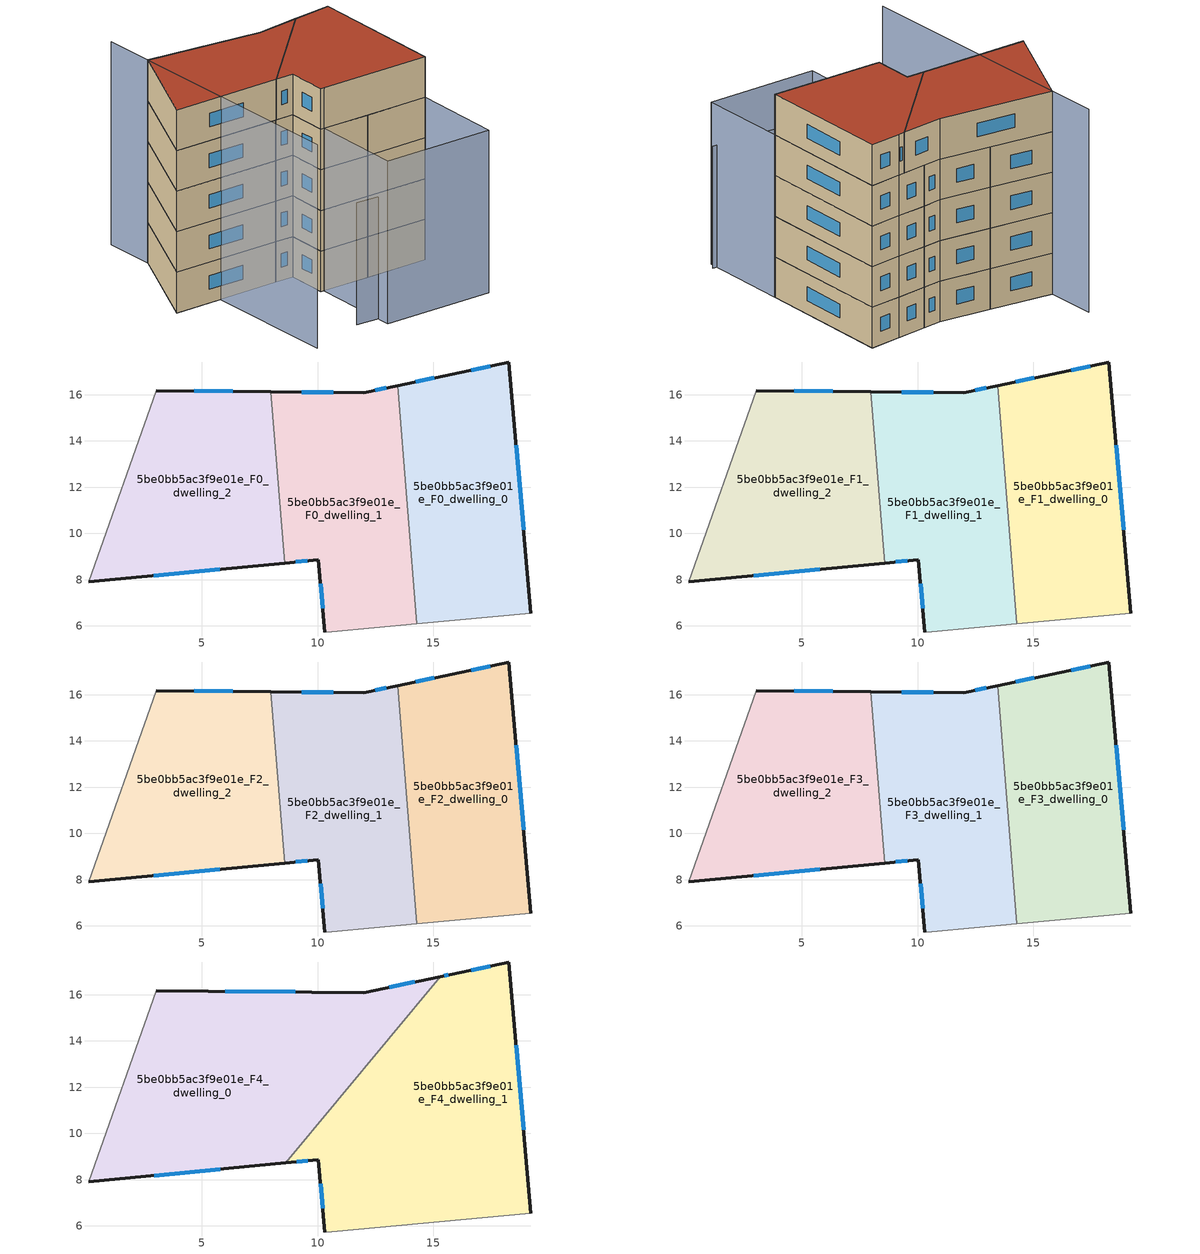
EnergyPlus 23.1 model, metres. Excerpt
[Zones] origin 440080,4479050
5be0bb5ac3f9e01e_F0_dwelling_0
 floor ground (EU_floor_Construction): 19.21,6.56 18.27,17.41 15.82,16.89 13.46,16.39 14.29,6.09 z0
 wall outside (EU_wall_Construction): 13.46,16.39 15.82,16.89 18.27,17.41 19.21,6.56 z0:3
 wall adiabatic (EU_wall_Construction): 19.21,6.56 14.29,6.09 z0:3
 wall to 5be0bb5ac3f9e01e_F0_dwelling_1 (EU_wall_Construction): 14.3,6.09 13.46,16.39 z0:3
 window (EU_Window_Construction): 14.24,16.56 15.04,16.72 / 16.63,17.06 17.46,17.24 / 18.58,13.81 18.9,10.15 z0.99:2.01
5be0bb5ac3f9e01e_F0_dwelling_1
 floor ground (EU_floor_Construction): 14.29,6.09 13.46,16.39 12,16.08 7.97,16.13 8.57,8.72 10.04,8.86 10.32,5.74 10.61,5.75 z0
 wall outside (EU_wall_Construction): 10.32,5.74 10.04,8.86 8.57,8.72 / 7.97,16.13 12,16.08 13.46,16.39 z0:3
 wall adiabatic (EU_wall_Construction): 14.29,6.09 10.61,5.75 10.32,5.74 z0:3
 wall to 5be0bb5ac3f9e01e_F0_dwelling_2 (EU_wall_Construction): 8.57,8.72 7.97,16.13 z0:3
 window (EU_Window_Construction): 10.23,6.77 10.13,7.83 / 9.55,8.82 9.06,8.77 / 9.31,16.11 10.67,16.1 / 12.49,16.19 12.98,16.29 z0.99:2.01
5be0bb5ac3f9e01e_F0_dwelling_2
 floor ground (EU_floor_Construction): 8.57,8.72 7.97,16.13 3.03,16.18 0.11,7.91 z0
 wall outside (EU_wall_Construction): 8.57,8.72 0.11,7.91 / 3.03,16.18 7.97,16.13 z0:3
 wall adiabatic (EU_wall_Construction): 0.11,7.91 3.03,16.18 z0:3
 window (EU_Window_Construction): 5.77,8.45 2.92,8.18 / 4.67,16.16 6.34,16.14 z0.99:2.01
5be0bb5ac3f9e01e_F1_dwelling_0
 floor to 5be0bb5ac3f9e01e_F0_dwelling_0 (EU_floor_Construction): 19.21,6.56 18.27,17.41 15.82,16.89 13.46,16.39 14.29,6.09 z3
 wall outside (EU_wall_Construction): 13.46,16.39 15.82,16.89 18.27,17.41 19.21,6.56 z3:6
 wall adiabatic (EU_wall_Construction): 19.21,6.56 14.29,6.09 z3:6
 wall to 5be0bb5ac3f9e01e_F1_dwelling_1 (EU_wall_Construction): 14.3,6.09 13.46,16.39 z3:6
 window (EU_Window_Construction): 14.24,16.56 15.04,16.72 / 16.63,17.06 17.46,17.24 / 18.58,13.81 18.9,10.15 z3.99:5.01
5be0bb5ac3f9e01e_F1_dwelling_1
 floor to 5be0bb5ac3f9e01e_F0_dwelling_1 (EU_floor_Construction): 14.29,6.09 13.46,16.39 12,16.08 7.97,16.13 8.57,8.72 10.04,8.86 10.32,5.74 10.61,5.75 z3
 wall outside (EU_wall_Construction): 10.32,5.74 10.04,8.86 8.57,8.72 / 7.97,16.13 12,16.08 13.46,16.39 z3:6
 wall adiabatic (EU_wall_Construction): 14.29,6.09 10.61,5.75 10.32,5.74 z3:6
 wall to 5be0bb5ac3f9e01e_F1_dwelling_2 (EU_wall_Construction): 8.57,8.72 7.97,16.13 z3:6
 window (EU_Window_Construction): 10.23,6.77 10.13,7.83 / 9.55,8.82 9.06,8.77 / 9.31,16.11 10.67,16.1 / 12.49,16.19 12.98,16.29 z3.99:5.01
5be0bb5ac3f9e01e_F1_dwelling_2
 floor to 5be0bb5ac3f9e01e_F0_dwelling_2 (EU_floor_Construction): 8.57,8.72 7.97,16.13 3.03,16.18 0.11,7.91 z3
 wall outside (EU_wall_Construction): 8.57,8.72 0.11,7.91 / 3.03,16.18 7.97,16.13 z3:6
 wall adiabatic (EU_wall_Construction): 0.11,7.91 3.03,16.18 z3:6
 window (EU_Window_Construction): 5.77,8.45 2.92,8.18 / 4.67,16.16 6.34,16.14 z3.99:5.01
5be0bb5ac3f9e01e_F2_dwelling_0
 floor to 5be0bb5ac3f9e01e_F1_dwelling_0 (EU_floor_Construction): 19.21,6.56 18.27,17.41 15.82,16.89 13.46,16.39 14.29,6.09 z6
 wall outside (EU_wall_Construction): 13.46,16.39 15.82,16.89 18.27,17.41 19.21,6.56 z6:9
 wall adiabatic (EU_wall_Construction): 19.21,6.56 14.29,6.09 z6:9
 wall to 5be0bb5ac3f9e01e_F2_dwelling_1 (EU_wall_Construction): 14.3,6.09 13.46,16.39 z6:9
 window (EU_Window_Construction): 14.24,16.56 15.04,16.72 / 16.63,17.06 17.46,17.24 / 18.58,13.81 18.9,10.15 z6.99:8.01
5be0bb5ac3f9e01e_F2_dwelling_1
 floor to 5be0bb5ac3f9e01e_F1_dwelling_1 (EU_floor_Construction): 14.29,6.09 13.46,16.39 12,16.08 7.97,16.13 8.57,8.72 10.04,8.86 10.32,5.74 10.61,5.75 z6
 wall outside (EU_wall_Construction): 10.32,5.74 10.04,8.86 8.57,8.72 / 7.97,16.13 12,16.08 13.46,16.39 z6:9
 wall adiabatic (EU_wall_Construction): 14.29,6.09 10.61,5.75 10.32,5.74 z6:9
 wall to 5be0bb5ac3f9e01e_F2_dwelling_2 (EU_wall_Construction): 8.57,8.72 7.97,16.13 z6:9
 window (EU_Window_Construction): 10.23,6.77 10.13,7.83 / 9.55,8.82 9.06,8.77 / 9.31,16.11 10.67,16.1 / 12.49,16.19 12.98,16.29 z6.99:8.01
5be0bb5ac3f9e01e_F2_dwelling_2
 floor to 5be0bb5ac3f9e01e_F1_dwelling_2 (EU_floor_Construction): 8.57,8.72 7.97,16.13 3.03,16.18 0.11,7.91 z6
 wall outside (EU_wall_Construction): 8.57,8.72 0.11,7.91 / 3.03,16.18 7.97,16.13 z6:9
 wall adiabatic (EU_wall_Construction): 0.11,7.91 3.03,16.18 z6:9
 window (EU_Window_Construction): 5.77,8.45 2.92,8.18 / 4.67,16.16 6.34,16.14 z6.99:8.01
5be0bb5ac3f9e01e_F3_dwelling_0
 floor to 5be0bb5ac3f9e01e_F2_dwelling_0 (EU_floor_Construction): 19.21,6.56 18.27,17.41 15.82,16.89 13.46,16.39 14.29,6.09 z9
 wall outside (EU_wall_Construction): 13.46,16.39 15.82,16.89 18.27,17.41 19.21,6.56 z9:12
 wall adiabatic (EU_wall_Construction): 19.21,6.56 14.29,6.09 z9:12
 wall to 5be0bb5ac3f9e01e_F3_dwelling_1 (EU_wall_Construction): 14.3,6.09 13.46,16.39 z9:12
 window (EU_Window_Construction): 14.24,16.56 15.04,16.72 / 16.63,17.06 17.46,17.24 / 18.58,13.81 18.9,10.15 z9.99:11.01
5be0bb5ac3f9e01e_F3_dwelling_1
 floor to 5be0bb5ac3f9e01e_F2_dwelling_1 (EU_floor_Construction): 14.29,6.09 13.46,16.39 12,16.08 7.97,16.13 8.57,8.72 10.04,8.86 10.32,5.74 10.61,5.75 z9
 wall outside (EU_wall_Construction): 10.32,5.74 10.04,8.86 8.57,8.72 / 7.97,16.13 12,16.08 13.46,16.39 z9:12
 wall adiabatic (EU_wall_Construction): 14.29,6.09 10.61,5.75 10.32,5.74 z9:12
 wall to 5be0bb5ac3f9e01e_F3_dwelling_2 (EU_wall_Construction): 8.57,8.72 7.97,16.13 z9:12
 window (EU_Window_Construction): 10.23,6.77 10.13,7.83 / 9.55,8.82 9.06,8.77 / 9.31,16.11 10.67,16.1 / 12.49,16.19 12.98,16.29 z9.99:11.01
5be0bb5ac3f9e01e_F3_dwelling_2
 floor to 5be0bb5ac3f9e01e_F2_dwelling_2 (EU_floor_Construction): 8.57,8.72 7.97,16.13 3.03,16.18 0.11,7.91 z9
 wall outside (EU_wall_Construction): 8.57,8.72 0.11,7.91 / 3.03,16.18 7.97,16.13 z9:12
 wall adiabatic (EU_wall_Construction): 0.11,7.91 3.03,16.18 z9:12
 window (EU_Window_Construction): 5.77,8.45 2.92,8.18 / 4.67,16.16 6.34,16.14 z9.99:11.01
5be0bb5ac3f9e01e_F4_dwelling_0
 floor to 5be0bb5ac3f9e01e_F3_dwelling_0 (EU_floor_Construction): 13.6,14.72 15.3,16.78 13.46,16.39 z12
 floor to 5be0bb5ac3f9e01e_F3_dwelling_1 (EU_floor_Construction): 8.62,8.73 13.6,14.72 13.46,16.39 12,16.08 7.97,16.13 8.57,8.72 z12
 floor to 5be0bb5ac3f9e01e_F3_dwelling_2 (EU_floor_Construction): 8.57,8.72 7.97,16.13 3.03,16.18 0.11,7.91 z12
 wall outside (EU_wall_Construction): 3.03,16.18 12,16.08 15.3,16.78 / 8.62,8.73 0.11,7.91 z12:15
 wall adiabatic (EU_wall_Construction): 0.11,7.91 3.03,16.18 z12:15
 wall to 5be0bb5ac3f9e01e_F4_dwelling_1 (EU_wall_Construction): 15.3,16.78 8.62,8.73 z12:15
 window (EU_Window_Construction): 6.01,16.15 9.03,16.12 / 13.1,16.31 14.21,16.55 / 5.8,8.46 2.93,8.18 z12.99:14.01
 roof outside (EU_roof_Construction): 15.3,16.78 8.62,8.73 0.11,7.91 3.03,16.18 12,16.08 z15
5be0bb5ac3f9e01e_F4_dwelling_1
 floor to 5be0bb5ac3f9e01e_F3_dwelling_0 (EU_floor_Construction): 19.21,6.56 18.27,17.41 15.82,16.89 15.3,16.78 13.6,14.72 14.29,6.1 z12
 floor to 5be0bb5ac3f9e01e_F3_dwelling_1 (EU_floor_Construction): 14.29,6.1 13.6,14.72 8.62,8.73 10.04,8.86 10.32,5.74 10.61,5.75 z12
 wall outside (EU_wall_Construction): 10.32,5.74 10.04,8.86 8.62,8.73 / 15.3,16.78 15.82,16.89 18.27,17.41 19.21,6.56 z12:15
 wall adiabatic (EU_wall_Construction): 19.21,6.56 10.61,5.75 10.32,5.74 z12:15
 window (EU_Window_Construction): 10.23,6.77 10.13,7.83 / 9.57,8.82 9.09,8.77 / 15.47,16.81 15.65,16.85 / 16.63,17.06 17.46,17.24 / 18.58,13.81 18.9,10.15 z12.99:14.01
 roof outside (EU_roof_Construction): 18.27,17.41 19.21,6.56 10.61,5.75 10.32,5.74 10.04,8.86 8.62,8.73 15.3,16.78 15.82,16.89 z15
shading: 9.35,-0.31 20.1,0.14 z0:9; 19.21,6.56 19.86,-0.47 / 19.86,-0.47 11.22,-1.27 / 11.22,-1.27 10.58,5.76 / 10.58,5.76 19.21,6.56 z0:12; 2.62,20.16 4.96,-2.22 z0:15
[Building]
EU S2 Campaign: North Axis=0; Terrain=City; Solar Distribution=FullExterior
[Site:Location]
Madrid: Latitude=40.5; Longitude=-3.5; Time Zone=1; Elevation=609
[SizingPeriod:WeatherFileDays]
AnnualSizingPeriod: Begin Month=1; Begin Day of Month=1; End Month=12; End Day of Month=31; Day of Week for Start Day=Monday; Use Weather File Daylight Saving Period=No; Use Weather File Rain and Snow Indicators=No
[MATERIAL]
EU_InternalMass_Material: Roughness=MediumRough; Thickness=0.1; Conductivity=1; Density=1800; Specific Heat=900; Thermal Absorptance=0.9; Solar Absorptance=0.7; Visible Absorptance=0.7
[MATERIAL:NOMASS] Roughness=MediumRough; Thermal Absorptance=0.9; Solar Absorptance=0.7; Visible Absorptance=0.7
Name | Thermal Resistance
EU_wall_NoMass | 0.609216
EU_roof_NoMass | 0.513268
EU_floor_NoMass | 0.568163
[WINDOWMATERIAL:SIMPLEGLAZINGSYSTEM]
EU_Window_SimpleGlazing: UFactor=5.50606; Solar Heat Gain Coefficient=0.85; Visible Transmittance=0.85
[CONSTRUCTION]
EU_wall_Construction: EU_wall_NoMass
EU_roof_Construction: EU_roof_NoMass
EU_floor_Construction: EU_floor_NoMass
EU_InternalMass_Construction: EU_InternalMass_Material
EU_Window_Construction: EU_Window_SimpleGlazing
[ZONE] Type=1; Multiplier=1; Ceiling Height=autocalculate; Floor Area=autocalculate; Part of Total Floor Area=Yes
Name | Volume
5be0bb5ac3f9e01e_F0_dwelling_0; 5be0bb5ac3f9e01e_F1_dwelling_0; 5be0bb5ac3f9e01e_F2_dwelling_0; 5be0bb5ac3f9e01e_F3_dwelling_0 | 156.227
5be0bb5ac3f9e01e_F4_dwelling_0 | 234.334
5be0bb5ac3f9e01e_F0_dwelling_1; 5be0bb5ac3f9e01e_F1_dwelling_1; 5be0bb5ac3f9e01e_F2_dwelling_1; 5be0bb5ac3f9e01e_F3_dwelling_1; 5be0bb5ac3f9e01e_F1_dwelling_2; 5be0bb5ac3f9e01e_F2_dwelling_2; 5be0bb5ac3f9e01e_F3_dwelling_2 | 156.222
5be0bb5ac3f9e01e_F4_dwelling_1 | 234.325
5be0bb5ac3f9e01e_F0_dwelling_2 | 156.223
[INTERNALMASS] Construction=EU_InternalMass_Construction
Name | Zone or ZoneList | Surface Area
5be0bb5ac3f9e01e_F0_dwelling_0_EU_InternalMass | 5be0bb5ac3f9e01e_F0_dwelling_0 | 52.0756
5be0bb5ac3f9e01e_F0_dwelling_1_EU_InternalMass | 5be0bb5ac3f9e01e_F0_dwelling_1 | 52.0738
5be0bb5ac3f9e01e_F0_dwelling_2_EU_InternalMass | 5be0bb5ac3f9e01e_F0_dwelling_2 | 52.0742
5be0bb5ac3f9e01e_F1_dwelling_0_EU_InternalMass | 5be0bb5ac3f9e01e_F1_dwelling_0 | 52.0756
5be0bb5ac3f9e01e_F1_dwelling_1_EU_InternalMass | 5be0bb5ac3f9e01e_F1_dwelling_1 | 52.0738
5be0bb5ac3f9e01e_F1_dwelling_2_EU_InternalMass | 5be0bb5ac3f9e01e_F1_dwelling_2 | 52.0742
5be0bb5ac3f9e01e_F2_dwelling_0_EU_InternalMass | 5be0bb5ac3f9e01e_F2_dwelling_0 | 52.0756
5be0bb5ac3f9e01e_F2_dwelling_1_EU_InternalMass | 5be0bb5ac3f9e01e_F2_dwelling_1 | 52.0738
5be0bb5ac3f9e01e_F2_dwelling_2_EU_InternalMass | 5be0bb5ac3f9e01e_F2_dwelling_2 | 52.0742
5be0bb5ac3f9e01e_F3_dwelling_0_EU_InternalMass | 5be0bb5ac3f9e01e_F3_dwelling_0 | 52.0756
5be0bb5ac3f9e01e_F3_dwelling_1_EU_InternalMass | 5be0bb5ac3f9e01e_F3_dwelling_1 | 52.0738
5be0bb5ac3f9e01e_F3_dwelling_2_EU_InternalMass | 5be0bb5ac3f9e01e_F3_dwelling_2 | 52.0742
5be0bb5ac3f9e01e_F4_dwelling_0_EU_InternalMass | 5be0bb5ac3f9e01e_F4_dwelling_0 | 78.1121
5be0bb5ac3f9e01e_F4_dwelling_1_EU_InternalMass | 5be0bb5ac3f9e01e_F4_dwelling_1 | 78.1085
[OTHEREQUIPMENT] Fuel Type=Electricity; Design Level Calculation Method=Watts/Area; Power per Zone Floor Area=1; Fraction Latent=0; Fraction Radiant=0; Fraction Lost=0; Carbon Dioxide Generation Rate=0; EndUse Subcategory=EU_Step8_InternalGains
Name | Zone or ZoneList or Space or SpaceList | Schedule
EU_Step8_InternalGain_5be0bb5ac3f9e01e_F0_dwelling_0_f000 | 5be0bb5ac3f9e01e_F0_dwelling_0 | EU_Step8_GainSchedule_5be0bb5ac3f9e01e_F0_dwelling_0_f000
EU_Step8_InternalGain_5be0bb5ac3f9e01e_F0_dwelling_1_f000 | 5be0bb5ac3f9e01e_F0_dwelling_1 | EU_Step8_GainSchedule_5be0bb5ac3f9e01e_F0_dwelling_1_f000
EU_Step8_InternalGain_5be0bb5ac3f9e01e_F0_dwelling_2_f000 | 5be0bb5ac3f9e01e_F0_dwelling_2 | EU_Step8_GainSchedule_5be0bb5ac3f9e01e_F0_dwelling_2_f000
EU_Step8_InternalGain_5be0bb5ac3f9e01e_F1_dwelling_0_f000 | 5be0bb5ac3f9e01e_F1_dwelling_0 | EU_Step8_GainSchedule_5be0bb5ac3f9e01e_F1_dwelling_0_f000
EU_Step8_InternalGain_5be0bb5ac3f9e01e_F1_dwelling_1_f000 | 5be0bb5ac3f9e01e_F1_dwelling_1 | EU_Step8_GainSchedule_5be0bb5ac3f9e01e_F1_dwelling_1_f000
EU_Step8_InternalGain_5be0bb5ac3f9e01e_F1_dwelling_2_f000 | 5be0bb5ac3f9e01e_F1_dwelling_2 | EU_Step8_GainSchedule_5be0bb5ac3f9e01e_F1_dwelling_2_f000
EU_Step8_InternalGain_5be0bb5ac3f9e01e_F2_dwelling_0_f000 | 5be0bb5ac3f9e01e_F2_dwelling_0 | EU_Step8_GainSchedule_5be0bb5ac3f9e01e_F2_dwelling_0_f000
EU_Step8_InternalGain_5be0bb5ac3f9e01e_F2_dwelling_1_f000 | 5be0bb5ac3f9e01e_F2_dwelling_1 | EU_Step8_GainSchedule_5be0bb5ac3f9e01e_F2_dwelling_1_f000
EU_Step8_InternalGain_5be0bb5ac3f9e01e_F2_dwelling_2_f000 | 5be0bb5ac3f9e01e_F2_dwelling_2 | EU_Step8_GainSchedule_5be0bb5ac3f9e01e_F2_dwelling_2_f000
EU_Step8_InternalGain_5be0bb5ac3f9e01e_F3_dwelling_0_f000 | 5be0bb5ac3f9e01e_F3_dwelling_0 | EU_Step8_GainSchedule_5be0bb5ac3f9e01e_F3_dwelling_0_f000
EU_Step8_InternalGain_5be0bb5ac3f9e01e_F3_dwelling_1_f000 | 5be0bb5ac3f9e01e_F3_dwelling_1 | EU_Step8_GainSchedule_5be0bb5ac3f9e01e_F3_dwelling_1_f000
EU_Step8_InternalGain_5be0bb5ac3f9e01e_F3_dwelling_2_f000 | 5be0bb5ac3f9e01e_F3_dwelling_2 | EU_Step8_GainSchedule_5be0bb5ac3f9e01e_F3_dwelling_2_f000
EU_Step8_InternalGain_5be0bb5ac3f9e01e_F4_dwelling_0_f000 | 5be0bb5ac3f9e01e_F4_dwelling_0 | EU_Step8_GainSchedule_5be0bb5ac3f9e01e_F4_dwelling_0_f000
EU_Step8_InternalGain_5be0bb5ac3f9e01e_F4_dwelling_1_f000 | 5be0bb5ac3f9e01e_F4_dwelling_1 | EU_Step8_GainSchedule_5be0bb5ac3f9e01e_F4_dwelling_1_f000
[ZONEVENTILATION:DESIGNFLOWRATE] Schedule=EU_AlwaysOn; Design Flow Rate Calculation Method=AirChanges/Hour; Air Changes per Hour=0.752966; Ventilation Type=Natural; Fan Pressure Rise=0; Fan Total Efficiency=1; Constant Term Coefficient=1; Temperature Term Coefficient=0; Velocity Term Coefficient=0; Velocity Squared Term Coefficient=0; Minimum Indoor Temperature=-100; Maximum Indoor Temperature=100; Delta Temperature=-100; Minimum Outdoor Temperature=-100; Maximum Outdoor Temperature=100; Maximum Wind Speed=40
Name | Zone or ZoneList or Space or SpaceList
EU_ConstantAir_5be0bb5ac3f9e01e_F0_dwelling_0 | 5be0bb5ac3f9e01e_F0_dwelling_0
EU_ConstantAir_5be0bb5ac3f9e01e_F0_dwelling_1 | 5be0bb5ac3f9e01e_F0_dwelling_1
EU_ConstantAir_5be0bb5ac3f9e01e_F0_dwelling_2 | 5be0bb5ac3f9e01e_F0_dwelling_2
EU_ConstantAir_5be0bb5ac3f9e01e_F1_dwelling_0 | 5be0bb5ac3f9e01e_F1_dwelling_0
EU_ConstantAir_5be0bb5ac3f9e01e_F1_dwelling_1 | 5be0bb5ac3f9e01e_F1_dwelling_1
EU_ConstantAir_5be0bb5ac3f9e01e_F1_dwelling_2 | 5be0bb5ac3f9e01e_F1_dwelling_2
EU_ConstantAir_5be0bb5ac3f9e01e_F2_dwelling_0 | 5be0bb5ac3f9e01e_F2_dwelling_0
EU_ConstantAir_5be0bb5ac3f9e01e_F2_dwelling_1 | 5be0bb5ac3f9e01e_F2_dwelling_1
EU_ConstantAir_5be0bb5ac3f9e01e_F2_dwelling_2 | 5be0bb5ac3f9e01e_F2_dwelling_2
EU_ConstantAir_5be0bb5ac3f9e01e_F3_dwelling_0 | 5be0bb5ac3f9e01e_F3_dwelling_0
EU_ConstantAir_5be0bb5ac3f9e01e_F3_dwelling_1 | 5be0bb5ac3f9e01e_F3_dwelling_1
EU_ConstantAir_5be0bb5ac3f9e01e_F3_dwelling_2 | 5be0bb5ac3f9e01e_F3_dwelling_2
EU_ConstantAir_5be0bb5ac3f9e01e_F4_dwelling_0 | 5be0bb5ac3f9e01e_F4_dwelling_0
EU_ConstantAir_5be0bb5ac3f9e01e_F4_dwelling_1 | 5be0bb5ac3f9e01e_F4_dwelling_1
[HVACTEMPLATE:THERMOSTAT] Constant Heating Setpoint=20; Constant Cooling Setpoint=50
EU_HeatOnly_5be0bb5ac3f9e01e_F0_dwelling_0; EU_HeatOnly_5be0bb5ac3f9e01e_F0_dwelling_1; EU_HeatOnly_5be0bb5ac3f9e01e_F0_dwelling_2; EU_HeatOnly_5be0bb5ac3f9e01e_F1_dwelling_0; EU_HeatOnly_5be0bb5ac3f9e01e_F1_dwelling_1; EU_HeatOnly_5be0bb5ac3f9e01e_F1_dwelling_2; EU_HeatOnly_5be0bb5ac3f9e01e_F2_dwelling_0; EU_HeatOnly_5be0bb5ac3f9e01e_F2_dwelling_1; EU_HeatOnly_5be0bb5ac3f9e01e_F2_dwelling_2; EU_HeatOnly_5be0bb5ac3f9e01e_F3_dwelling_0; EU_HeatOnly_5be0bb5ac3f9e01e_F3_dwelling_1; EU_HeatOnly_5be0bb5ac3f9e01e_F3_dwelling_2; EU_HeatOnly_5be0bb5ac3f9e01e_F4_dwelling_0; EU_HeatOnly_5be0bb5ac3f9e01e_F4_dwelling_1
[HVACTEMPLATE:ZONE:IDEALLOADSAIRSYSTEM] System Availability Schedule=EU_AlwaysOn; Maximum Heating Supply Air Temperature=50; Minimum Cooling Supply Air Temperature=13; Maximum Heating Supply Air Humidity Ratio=0.0156; Minimum Cooling Supply Air Humidity Ratio=0.0077; Heating Limit=NoLimit; Cooling Limit=NoLimit; Heating Availability Schedule=EU_AlwaysOn; Cooling Availability Schedule=EU_CoolingOff; Dehumidification Control Type=ConstantSensibleHeatRatio; Cooling Sensible Heat Ratio=0.7; Dehumidification Setpoint=60; Humidification Control Type=None; Humidification Setpoint=30; Outdoor Air Method=None; Outdoor Air Flow Rate per Person=0.00944; Outdoor Air Flow Rate per Zone Floor Area=0; Outdoor Air Flow Rate per Zone=0; Demand Controlled Ventilation Type=None; Outdoor Air Economizer Type=NoEconomizer; Heat Recovery Type=None; Sensible Heat Recovery Effectiveness=0.7; Latent Heat Recovery Effectiveness=0.65
Name | Template Thermostat
5be0bb5ac3f9e01e_F0_dwelling_0 | EU_HeatOnly_5be0bb5ac3f9e01e_F0_dwelling_0
5be0bb5ac3f9e01e_F0_dwelling_1 | EU_HeatOnly_5be0bb5ac3f9e01e_F0_dwelling_1
5be0bb5ac3f9e01e_F0_dwelling_2 | EU_HeatOnly_5be0bb5ac3f9e01e_F0_dwelling_2
5be0bb5ac3f9e01e_F1_dwelling_0 | EU_HeatOnly_5be0bb5ac3f9e01e_F1_dwelling_0
5be0bb5ac3f9e01e_F1_dwelling_1 | EU_HeatOnly_5be0bb5ac3f9e01e_F1_dwelling_1
5be0bb5ac3f9e01e_F1_dwelling_2 | EU_HeatOnly_5be0bb5ac3f9e01e_F1_dwelling_2
5be0bb5ac3f9e01e_F2_dwelling_0 | EU_HeatOnly_5be0bb5ac3f9e01e_F2_dwelling_0
5be0bb5ac3f9e01e_F2_dwelling_1 | EU_HeatOnly_5be0bb5ac3f9e01e_F2_dwelling_1
5be0bb5ac3f9e01e_F2_dwelling_2 | EU_HeatOnly_5be0bb5ac3f9e01e_F2_dwelling_2
5be0bb5ac3f9e01e_F3_dwelling_0 | EU_HeatOnly_5be0bb5ac3f9e01e_F3_dwelling_0
5be0bb5ac3f9e01e_F3_dwelling_1 | EU_HeatOnly_5be0bb5ac3f9e01e_F3_dwelling_1
5be0bb5ac3f9e01e_F3_dwelling_2 | EU_HeatOnly_5be0bb5ac3f9e01e_F3_dwelling_2
5be0bb5ac3f9e01e_F4_dwelling_0 | EU_HeatOnly_5be0bb5ac3f9e01e_F4_dwelling_0
5be0bb5ac3f9e01e_F4_dwelling_1 | EU_HeatOnly_5be0bb5ac3f9e01e_F4_dwelling_1
[SIZING:ZONE] Zone Cooling Design Supply Air Temperature Input Method=SupplyAirTemperature; Zone Cooling Design Supply Air Temperature=13; Zone Heating Design Supply Air Temperature Input Method=SupplyAirTemperature; Zone Heating Design Supply Air Temperature=50; Zone Cooling Design Supply Air Humidity Ratio=0.008; Zone Heating Design Supply Air Humidity Ratio=0.008; Cooling Design Air Flow Method=DesignDay; Cooling Design Air Flow Rate=0; Cooling Minimum Air Flow per Zone Floor Area=0.000762; Cooling Minimum Air Flow=0; Cooling Minimum Air Flow Fraction=0.2; Heating Design Air Flow Method=DesignDay; Heating Design Air Flow Rate=0; Heating Maximum Air Flow per Zone Floor Area=0.002032; Heating Maximum Air Flow=0.141576; Heating Maximum Air Flow Fraction=0.3; Account for Dedicated Outdoor Air System=No; Dedicated Outdoor Air System Control Strategy=NeutralSupplyAir; Dedicated Outdoor Air Low Setpoint Temperature for Design=autosize; Dedicated Outdoor Air High Setpoint Temperature for Design=autosize; Zone Load Sizing Method=Sensible Load Only No Latent Load; Zone Latent Cooling Design Supply Air Humidity Ratio Input Method=HumidityRatioDifference; Zone Cooling Design Supply Air Humidity Ratio Difference=0.005; Zone Latent Heating Design Supply Air Humidity Ratio Input Method=HumidityRatioDifference; Zone Humidification Design Supply Air Humidity Ratio Difference=0.005
5be0bb5ac3f9e01e_F0_dwelling_0; 5be0bb5ac3f9e01e_F0_dwelling_1; 5be0bb5ac3f9e01e_F0_dwelling_2; 5be0bb5ac3f9e01e_F1_dwelling_0; 5be0bb5ac3f9e01e_F1_dwelling_1; 5be0bb5ac3f9e01e_F1_dwelling_2; 5be0bb5ac3f9e01e_F2_dwelling_0; 5be0bb5ac3f9e01e_F2_dwelling_1; 5be0bb5ac3f9e01e_F2_dwelling_2; 5be0bb5ac3f9e01e_F3_dwelling_0; 5be0bb5ac3f9e01e_F3_dwelling_1; 5be0bb5ac3f9e01e_F3_dwelling_2; 5be0bb5ac3f9e01e_F4_dwelling_0; 5be0bb5ac3f9e01e_F4_dwelling_1
[SCHEDULE:CONSTANT]
Name | Hourly Value
EU_AlwaysOn | 1
EU_CoolingOff | 0
[SCHEDULE:FILE] Column Number=1; Rows to Skip at Top=0; Number of Hours of Data=8760; Column Separator=Comma; Interpolate to Timestep=No; Minutes per Item=60; Adjust Schedule for Daylight Savings=Yes
Name | File
EU_Step8_GainSchedule_5be0bb5ac3f9e01e_F0_dwelling_0_f000 | ../../schedules/5be0bb5ac3f9e01e/5be0bb5ac3f9e01e_F0_dwelling_0_f000_gain.csv
EU_Step8_GainSchedule_5be0bb5ac3f9e01e_F0_dwelling_1_f000 | ../../schedules/5be0bb5ac3f9e01e/5be0bb5ac3f9e01e_F0_dwelling_1_f000_gain.csv
EU_Step8_GainSchedule_5be0bb5ac3f9e01e_F0_dwelling_2_f000 | ../../schedules/5be0bb5ac3f9e01e/5be0bb5ac3f9e01e_F0_dwelling_2_f000_gain.csv
EU_Step8_GainSchedule_5be0bb5ac3f9e01e_F1_dwelling_0_f000 | ../../schedules/5be0bb5ac3f9e01e/5be0bb5ac3f9e01e_F1_dwelling_0_f000_gain.csv
EU_Step8_GainSchedule_5be0bb5ac3f9e01e_F1_dwelling_1_f000 | ../../schedules/5be0bb5ac3f9e01e/5be0bb5ac3f9e01e_F1_dwelling_1_f000_gain.csv
EU_Step8_GainSchedule_5be0bb5ac3f9e01e_F1_dwelling_2_f000 | ../../schedules/5be0bb5ac3f9e01e/5be0bb5ac3f9e01e_F1_dwelling_2_f000_gain.csv
EU_Step8_GainSchedule_5be0bb5ac3f9e01e_F2_dwelling_0_f000 | ../../schedules/5be0bb5ac3f9e01e/5be0bb5ac3f9e01e_F2_dwelling_0_f000_gain.csv
EU_Step8_GainSchedule_5be0bb5ac3f9e01e_F2_dwelling_1_f000 | ../../schedules/5be0bb5ac3f9e01e/5be0bb5ac3f9e01e_F2_dwelling_1_f000_gain.csv
EU_Step8_GainSchedule_5be0bb5ac3f9e01e_F2_dwelling_2_f000 | ../../schedules/5be0bb5ac3f9e01e/5be0bb5ac3f9e01e_F2_dwelling_2_f000_gain.csv
EU_Step8_GainSchedule_5be0bb5ac3f9e01e_F3_dwelling_0_f000 | ../../schedules/5be0bb5ac3f9e01e/5be0bb5ac3f9e01e_F3_dwelling_0_f000_gain.csv
EU_Step8_GainSchedule_5be0bb5ac3f9e01e_F3_dwelling_1_f000 | ../../schedules/5be0bb5ac3f9e01e/5be0bb5ac3f9e01e_F3_dwelling_1_f000_gain.csv
EU_Step8_GainSchedule_5be0bb5ac3f9e01e_F3_dwelling_2_f000 | ../../schedules/5be0bb5ac3f9e01e/5be0bb5ac3f9e01e_F3_dwelling_2_f000_gain.csv
EU_Step8_GainSchedule_5be0bb5ac3f9e01e_F4_dwelling_0_f000 | ../../schedules/5be0bb5ac3f9e01e/5be0bb5ac3f9e01e_F4_dwelling_0_f000_gain.csv
EU_Step8_GainSchedule_5be0bb5ac3f9e01e_F4_dwelling_1_f000 | ../../schedules/5be0bb5ac3f9e01e/5be0bb5ac3f9e01e_F4_dwelling_1_f000_gain.csv
